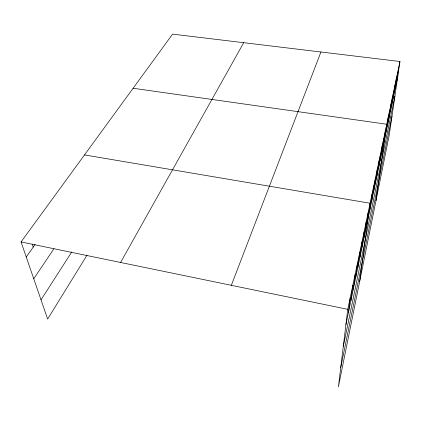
<?xml version="1.0" encoding="UTF-8"?>
<svg xmlns="http://www.w3.org/2000/svg" width="421" height="421" viewBox="0 0 421 421"><rect width="100%" height="100%" fill="white"/><g stroke="black" fill="none" stroke-linecap="round" stroke-linejoin="round"><path stroke-width="0.63" d="M399.95 61.508L347.762 309.335L338.395 386.873L389.262 134.92L399.95 61.508L172.589 34.127L21.05 241.938L47.647 319.065L87.052 255.137M348.456 312.456L350.335 297.115M350.919 300.657L352.824 285.301M353.303 289.243L355.229 273.871M355.608 278.181L357.561 262.809M357.845 267.467L359.813 252.1M360.018 257.073L362.002 241.722M362.118 246.995L364.118 231.661M364.16 237.212L366.175 221.904M366.144 227.714L368.17 212.431M359.655 281.57L370.101 203.243L84.5 154.928M369.938 209.526L371.985 194.318M371.759 200.812L373.806 185.645M373.527 192.339L375.585 177.22M375.248 184.093L377.311 169.021M376.921 176.073L378.989 161.054M378.553 168.258L380.621 153.297M380.142 160.654L382.21 145.745M381.689 153.239L383.757 138.393M383.194 146.013L385.268 131.226M375.979 200.706L386.736 124.248L133.115 88.263M386.141 131.899L388.215 117.243M387.583 125.005L389.651 110.413M388.983 118.28L391.051 103.761M390.356 111.723L392.419 97.272M391.688 105.324L393.751 90.941M392.993 99.077L395.051 84.768M394.267 92.978L396.319 78.743M395.508 87.026L397.561 72.859M396.724 81.206L398.771 67.118M340.705 367.728L391.988 116.222M343.257 346.62L394.924 96.046M345.915 324.644L397.908 75.522M231.34 285.317L320.923 51.988M120.59 262.472L243.727 42.695M41.016 299.831L71.817 251.874M33.754 278.77L53.893 248.811M26.244 257.005L35.106 244.438M21.05 241.938L347.762 309.335M32.228 244.101L33.222 247.111"/></g></svg>
